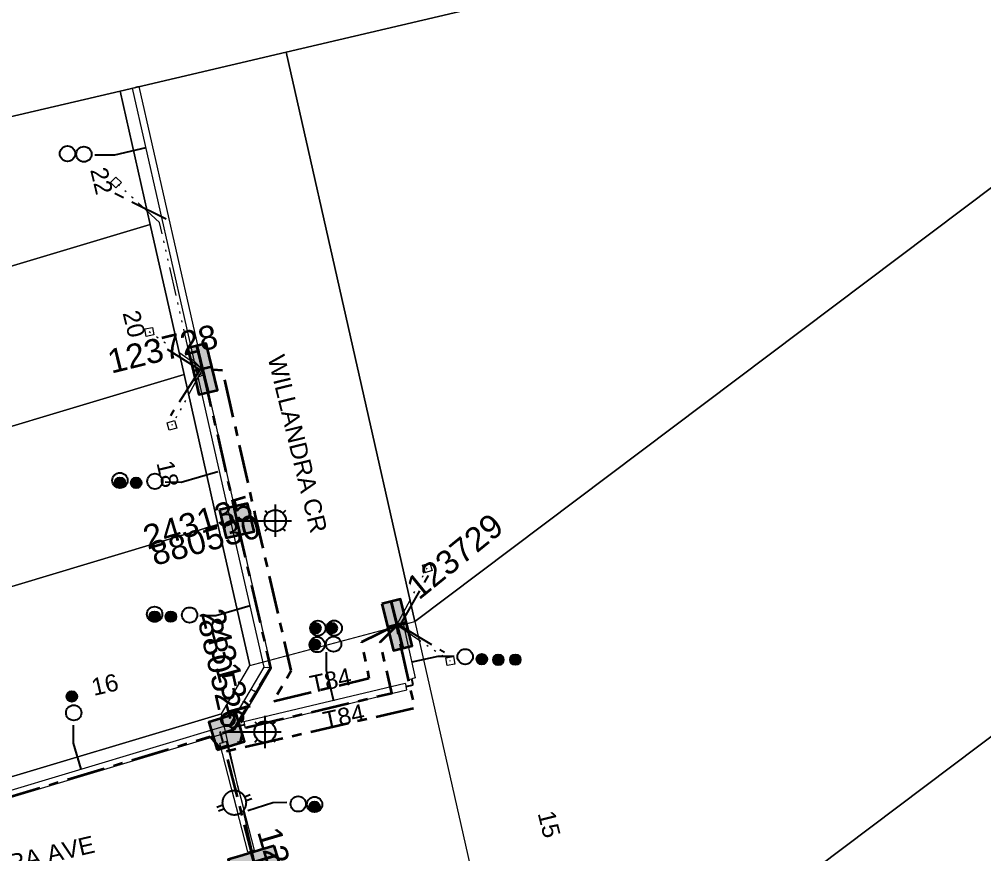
# Model space of a CAD drawing. Header units: metres. Extents: x 308278 to 310511, y 6271134 to 6272874.
# Drawn here: x 309411.2 to 309511.7, y 6272200.7 to 6272287.7 of the extents above; entities that cross this region are included whole.
import ezdxf
from ezdxf.enums import TextEntityAlignment as Align

# ---------------------------------------------------------------- set-up
doc = ezdxf.new("R2010")
doc.units = ezdxf.units.M
doc.set_wipeout_variables(frame=1)
for name, pattern in [('Cable Exist UG', [7, 4, -1, 1, -1]), ('DOT', [6.35, 0, -6.35]), ('PHANTOMX2', [6.6, 3, -0.75, 0.2, -0.75, 0.2, -0.75, 0.2, -0.75])]:
    doc.linetypes.add(name, pattern=pattern)
doc.layers.get('0').update_dxf_attribs({"color": 6})
for name, color, linetype, lineweight in [('_User Miscellaneous1', 30, 'Continuous', 13), ('_User_LV_Exist', 5, 'Continuous', 35), ('_User_SL_Exist', 4, 'Continuous', 35), ('Cadastre Land Parcels_SP_EXT', 118, 'Continuous', 15), ('Cadastre Roads_SP_EXT', 218, 'Continuous', 15), ('Mains_LV_EXT', 163, 'Continuous', 25), ('Mains_LV_SL_EXT', 135, 'Continuous', 25), ('Services_SP_EXT', 42, 'PHANTOMX2', 20)]:
    doc.layers.add(name, color=color, linetype=linetype, lineweight=lineweight)
for name, color, linetype in [('Duct_SP_EXT', 30, 'Continuous'), ('Equip_LV_EXT', 7, 'Continuous'), ('Equip_SP_SL_EXT', 7, 'Continuous'), ('SupportsUG_SP_LV_EXT', 7, 'Continuous'), ('SupportsUG_SP_LV_SL_EXT', 7, 'Continuous'), ('Trench_SP_EXT', 7, 'Continuous')]:
    doc.layers.add(name, color=color, linetype=linetype)
doc.styles.add('COLUMN_LABEL', font='arial.ttf', dxfattribs={"height": 2})
doc.styles.add('iecARIAL', font='arial.ttf', dxfattribs={"height": 2})
doc.styles.add('POLE_LABEL', font='arial.ttf', dxfattribs={"height": 2})
doc.styles.add('SL_LABEL', font='arial.ttf', dxfattribs={"height": 2})
doc.styles.get("Standard").update_dxf_attribs({"font": 'arial.ttf'})

# ---------------------------------------------------------------- blocks, each defined once
blk = doc.blocks.new('COLUMN_EXT')
blk.add_hatch(color=256).paths.add_polyline_path([(1.5, -1.5), (1.5, 1.5), (-1.5, 1.5), (-1.5, -1.5)])
blk.add_lwpolyline([(1.5, 1.5), (-1.5, 1.5), (-1.5, -1.5), (1.5, -1.5)], close=True)
at = {"flags": 9}
for tag, p in [('NOTES', (-1.81, 2)), ('STREETNAME', (-1.81, 1.6)), ('LOCATION', (-1.81, 1.4)), ('SUBURB', (-1.81, 1.8)), ('LEGEND', (-1.81, 1.2)), ('USAGE', (-1.81, 1)), ('COLUMN_TYPE', (-1.81, 0.4)), ('OWNED_BY', (-1.81, 0.6)), ('STATE', (-1.81, 0.8))]:
    blk.add_attdef(tag, text='', height=0.2, rotation=180, dxfattribs=at).set_placement(p, align=Align.MIDDLE_LEFT)
at = {"flags": 1}
blk.add_attdef('Z', (-1.81, 2.35), '', height=0.2, rotation=180, dxfattribs=at)
at = {"flags": 9}
for tag, style, p in [('STRUCTURE_PLANT_NUMBER', 'POLE_LABEL', (-1.81, -0.03)), ('STREET_CODE', 'COLUMN_LABEL', (-1.81, 0.2))]:
    blk.add_attdef(tag, text='', height=0.2, rotation=180, dxfattribs=dict(at, style=style)).set_placement(p, align=Align.MIDDLE_LEFT)
at = {"style": 'COLUMN_LABEL', "width": 0.9, "flags": 8}
blk.add_attdef('ASSET_NUM', text='', height=2, rotation=270, dxfattribs=at).set_placement((2, -4), align=Align.MIDDLE_LEFT)
blk = doc.blocks.new('PILLAR_EXT')
blk.add_hatch(color=256).paths.add_polyline_path([(-2.5, 1), (-2.5, -1), (2.5, -1), (2.5, 1)])
for p, q in [((-2.5, 0), (2.5, 0)), ((0, 1), (0, -1))]:
    blk.add_line(p, q)
at = {"ltscale": 10}
blk.add_line((2.5, 0), (-2.5, 0), dxfattribs=at)
blk.add_lwpolyline([(-2.5, -1), (-1.25, -1), (1.25, -1), (2.5, -1), (2.5, 1), (-2.5, 1)], close=True)
at = {"width": 0.9, "flags": 8}
blk.add_attdef('ASSET_NUM', text='', height=2, rotation=90, dxfattribs=at).set_placement((-2, 4), align=Align.MIDDLE_LEFT)
for tag, p, flags in [('OWNED_BY', (0, -0.2), 9), ('STATE', (0, -0.4), 9), ('SUPPORT_TYPE', (0, -0.6), 9), ('USAGE', (0, -0.8), 9), ('LEGEND', (0, -1), 9), ('LOCATION', (0, -1.2), 9), ('STREETNAME', (0, -1.8), 9), ('SUBURB', (0, -2), 1), ('NOTES', (0, -1.4), 9), ('PARENT', (0, -1.6), 9)]:
    blk.add_attdef(tag, p, '', height=0.2, dxfattribs=dict(flags=flags))
blk = doc.blocks.new('DUCT_EXT')
blk.add_circle((0, 0.8), 0.8)
at = {"flags": 1}
blk.add_attdef('Z', (0, 0), '', height=0.2, dxfattribs=at)
at = {"flags": 9}
for tag, p in [('DUCT_CODE', (0, 0)), ('XSECT_TYPE', (0, -0.2)), ('STATE', (0, -0.6)), ('FB_REFERENCE', (0, -0.4)), ('NOTES', (0, -0.8))]:
    blk.add_attdef(tag, text='', height=0.2, dxfattribs=at).set_placement(p, align=Align.MIDDLE_LEFT)
blk = doc.blocks.new('*U479')
at = {"transparency": 33554687, "flags": 9}
for tag, p in [('LRATECODE', (-7.4, 0)), ('LOUTREACHVOCAB', (-7.2, 0)), ('LOUTREACH', (-7, 0)), ('LANTNUMBER', (-6.6, 0)), ('LNEW', (-6.4, 0)), ('LMASTVOCAB', (-6.2, 0)), ('LMAST', (-6, 0)), ('LLAMPVOCAB', (-5.8, 0)), ('LLAMP', (-5.6, 0)), ('LEXIST', (-5.4, 0)), ('LCHARGE3PERCENT', (-5.2, 0)), ('LCHARGE3', (-5, 0)), ('LCHARGE2PERCENT', (-4.8, 0)), ('LCHARGE2', (-4.6, 0)), ('LCHARGE1PERCENT', (-4.4, 0)), ('LCHARGE1', (-4.2, 0)), ('LCATEGORY', (-4, 0)), ('LBRACKETVOCAB', (-3.8, 0)), ('LBRACKET', (-3.6, 0)), ('LKINGHEIGHT', (-3.4, 0)), ('CREPLACE', (-3.2, 0)), ('CREMOVE', (-3, 0)), ('CNUMBER', (-2.8, 0)), ('CNEW', (-2.6, 0)), ('CEXIST', (-2.4, 0)), ('USAGE', (-2.2, 0)), ('STATE', (-2, 0)), ('OWNED_BY', (-1.8, 0)), ('ORIENTATION', (-1.6, 0)), ('OPERATING_VOLTAGE', (-1.4, 0)), ('NO_PHASES', (-1.2, 0)), ('LANTERN_TYPE', (-1, 0)), ('LANTERN_PURPOSE', (-0.8, 0)), ('CONTROL_TYPE', (-0.6, 0)), ('CONSTRUCTED_VOLTAGE', (-0.4, 0))]:
    blk.add_attdef(tag, text='', height=0.001, rotation=270, dxfattribs=at).set_placement(p, align=Align.MIDDLE_LEFT)
at = {"transparency": 33554687, "style": 'SL_LABEL', "flags": 9}
blk.add_attdef('STREET_CODE', text='', height=0.001, rotation=270, dxfattribs=at).set_placement((0, 0), align=Align.MIDDLE_LEFT)
at = {"transparency": 33554687, "flags": 1}
blk.add_attdef('Z', (0, 0), '', height=0.001, rotation=270, dxfattribs=at)
at = {"transparency": 33554687, "width": 0.9}
blk.add_attdef('LNUMBER', text='', height=1, dxfattribs=at).set_placement((7, -1), align=Align.MIDDLE_LEFT)
at = {"transparency": 33554687, "flags": 9}
for tag, p in [('LREMOVE', (0, -7.6)), ('LREPLACE', (0, -7.8)), ('LTYPE', (0, -8)), ('LTYPEVOCAB', (0, -8.2)), ('LEGEND', (0, -8.4)), ('SUBURB', (0, -8.6)), ('STREETNAME', (0, -8.8)), ('LOCATION', (0, -9)), ('NOTES', (0, -9.2)), ('MAINTAINED_BY', (0, -9.86))]:
    blk.add_attdef(tag, text='', height=0.001, dxfattribs=at).set_placement(p, align=Align.MIDDLE_LEFT)
blk.add_attdef('OPERATED_BY', (0, -9.61), '', height=0.001, dxfattribs=at)
at = {"linetype": 'DOT', "transparency": 33554687}
blk.add_wipeout([(5.69, 0), (5.06, -1.06), (4, -1.69), (2.94, -1.06), (2.31, 0), (2.94, 1.06), (4, 1.69), (5.06, 1.06)], dxfattribs=at)
at = {"transparency": 33554687}
for p, q in [((2.94, 1.06), (3.2, 0.8)), ((4, 1.69), (4, 0)), ((5.06, 1.06), (4.8, 0.8)), ((0, 0), (4, 0)), ((2.94, -1.06), (3.2, -0.8)), ((4, 0), (5.69, 0)), ((4, 0), (4, -1.69)), ((5.06, -1.06), (4.8, -0.8))]:
    blk.add_line(p, q, dxfattribs=at)
blk.add_circle((4, 0), 1.12, dxfattribs=at)
blk = doc.blocks.new('CCP_EXT')
at = {"flags": 9}
for tag, p in [('STATE', (0, -1.8)), ('USAGE', (0, -1.2)), ('LEGEND', (0, -1.4)), ('LIFE_SUPPORT', (0, -1.6)), ('NOTES', (0, -2))]:
    blk.add_attdef(tag, text='', height=0.2, dxfattribs=at).set_placement(p, align=Align.MIDDLE_LEFT)
at = {"transparency": 33554687}
blk.add_wipeout([(0, 0.57), (0.57, 0), (0, -0.57), (-0.57, 0)], dxfattribs=at)
blk.add_lwpolyline([(-0.57, 0), (0, 0.57), (0.57, 0), (0, -0.57), (-0.57, 0)])
at = {"flags": 1}
blk.add_attdef('Z', (0, 0), '', height=0.2, dxfattribs=at)
at = {"flags": 9}
for tag, p in [('CCP_TYPE', (0, 0)), ('CONSTRUCTED_VOLTAGE', (0, -0.2)), ('OPERATING_VOLTAGE', (0, -0.6)), ('ORIENTATION', (0, -0.8)), ('OWNED_BY', (0, -1)), ('NO_PHASES', (0, -0.4))]:
    blk.add_attdef(tag, text='', height=0.2, dxfattribs=at).set_placement(p, align=Align.MIDDLE_LEFT)
blk = doc.blocks.new('LV_UG_LINKS_OPEN_EXT')
at = {"layer": 'Equip_LV_EXT'}
for tag, height, flags, p in [('NO_PHASES', 0.167, 9, (3.17, -2)), ('OPERATING_VOLTAGE', 0.2, 9, (3, -2.6)), ('ORIENTATION', 0.2, 9, (3, -2.8)), ('STATE', 0.2, 9, (3, -3)), ('SWITCH_TYPE', 0.2, 9, (3, -3.2)), ('OWNED_BY', 0.2, 9, (3, -3.8)), ('OPERATED_BY', 0.2, 9, (3, -4)), ('USAGE', 0.2, 9, (3, -3.4)), ('NOTES', 0.2, 9, (3, -3.6)), ('TYPE', 0.2, 9, (3, -4.6)), ('Z', 0.2, 1, (3, -4.8)), ('MAINTAINED_BY', 0.2, 9, (3, -4.2)), ('NUMBER_OF_PHASES', 0.2, 9, (3, -4.4))]:
    blk.add_attdef(tag, text='', height=height, dxfattribs=dict(at, flags=flags)).set_placement(p, align=Align.MIDDLE_LEFT)
at = {"transparency": 33554687}
blk.add_wipeout([(4, 1.25), (3.97, 1.25), (3.94, 1.25), (3.91, 1.25), (3.88, 1.24), (3.85, 1.24), (3.82, 1.24), (3.79, 1.23), (3.76, 1.23), (3.73, 1.22), (3.7, 1.21), (3.67, 1.2), (3.64, 1.2), (3.61, 1.19), (3.58, 1.18), (3.55, 1.17), (3.52, 1.15), (3.49, 1.14), (3.47, 1.13), (3.44, 1.12), (3.41, 1.1), (3.38, 1.09), (3.36, 1.07), (3.33, 1.06), (3.31, 1.04), (3.28, 1.02), (3.26, 1), (3.23, 0.99), (3.21, 0.97), (3.18, 0.95), (3.16, 0.93), (3.14, 0.91), (3.12, 0.88), (3.09, 0.86), (3.07, 0.84), (3.05, 0.82), (3.03, 0.79), (3.01, 0.77), (3, 0.74), (2.98, 0.72), (2.96, 0.69), (2.94, 0.67), (2.93, 0.64), (2.91, 0.62), (2.9, 0.59), (2.88, 0.56), (2.87, 0.53), (2.86, 0.51), (2.85, 0.48), (2.83, 0.45), (2.82, 0.42), (2.81, 0.39), (2.8, 0.36), (2.8, 0.33), (2.79, 0.3), (2.78, 0.27), (2.77, 0.24), (2.77, 0.21), (2.76, 0.18), (2.76, 0.15), (2.76, 0.12), (2.75, 0.09), (2.75, 0.06), (2.75, 0.03), (2.75, 0), (2.75, -0.03), (2.75, -0.06), (2.75, -0.09), (2.76, -0.12), (2.76, -0.15), (2.76, -0.18), (2.77, -0.21), (2.77, -0.24), (2.78, -0.27), (2.79, -0.3), (2.8, -0.33), (2.8, -0.36), (2.81, -0.39), (2.82, -0.42), (2.83, -0.45), (2.85, -0.48), (2.86, -0.51), (2.87, -0.53), (2.88, -0.56), (2.9, -0.59), (2.91, -0.62), (2.93, -0.64), (2.94, -0.67), (2.96, -0.69), (2.98, -0.72), (3, -0.74), (3.01, -0.77), (3.03, -0.79), (3.05, -0.82), (3.07, -0.84), (3.09, -0.86), (3.12, -0.88), (3.14, -0.91), (3.16, -0.93), (3.18, -0.95), (3.21, -0.97), (3.23, -0.99), (3.26, -1), (3.28, -1.02), (3.31, -1.04), (3.33, -1.06), (3.36, -1.07), (3.38, -1.09), (3.41, -1.1), (3.44, -1.12), (3.47, -1.13), (3.49, -1.14), (3.52, -1.15), (3.55, -1.17), (3.58, -1.18), (3.61, -1.19), (3.64, -1.2), (3.67, -1.2), (3.7, -1.21), (3.73, -1.22), (3.76, -1.23), (3.79, -1.23), (3.82, -1.24), (3.85, -1.24), (3.88, -1.24), (3.91, -1.25), (3.94, -1.25), (3.97, -1.25), (4, -1.25), (4.03, -1.25), (4.06, -1.25), (4.09, -1.25), (4.12, -1.24), (4.15, -1.24), (4.18, -1.24), (4.21, -1.23), (4.24, -1.23), (4.27, -1.22), (4.3, -1.21), (4.33, -1.2), (4.36, -1.2), (4.39, -1.19), (4.42, -1.18), (4.45, -1.17), (4.48, -1.15), (4.51, -1.14), (4.53, -1.13), (4.56, -1.12), (4.59, -1.1), (4.62, -1.09), (4.64, -1.07), (4.67, -1.06), (4.69, -1.04), (4.72, -1.02), (4.74, -1), (4.77, -0.99), (4.79, -0.97), (4.82, -0.95), (4.84, -0.93), (4.86, -0.91), (4.88, -0.88), (4.91, -0.86), (4.93, -0.84), (4.95, -0.82), (4.97, -0.79), (4.99, -0.77), (5, -0.74), (5.02, -0.72), (5.04, -0.69), (5.06, -0.67), (5.07, -0.64), (5.09, -0.62), (5.1, -0.59), (5.12, -0.56), (5.13, -0.53), (5.14, -0.51), (5.15, -0.48), (5.17, -0.45), (5.18, -0.42), (5.19, -0.39), (5.2, -0.36), (5.2, -0.33), (5.21, -0.3), (5.22, -0.27), (5.23, -0.24), (5.23, -0.21), (5.24, -0.18), (5.24, -0.15), (5.24, -0.12), (5.25, -0.09), (5.25, -0.06), (5.25, -0.03), (5.25, 0), (5.25, 0.03), (5.25, 0.06), (5.25, 0.09), (5.24, 0.12), (5.24, 0.15), (5.24, 0.18), (5.23, 0.21), (5.23, 0.24), (5.22, 0.27), (5.21, 0.3), (5.2, 0.33), (5.2, 0.36), (5.19, 0.39), (5.18, 0.42), (5.17, 0.45), (5.15, 0.48), (5.14, 0.51), (5.13, 0.53), (5.12, 0.56), (5.1, 0.59), (5.09, 0.62), (5.07, 0.64), (5.06, 0.67), (5.04, 0.69), (5.02, 0.72), (5, 0.74), (4.99, 0.77), (4.97, 0.79), (4.95, 0.82), (4.93, 0.84), (4.91, 0.86), (4.88, 0.88), (4.86, 0.91), (4.84, 0.93), (4.82, 0.95), (4.79, 0.97), (4.77, 0.99), (4.74, 1), (4.72, 1.02), (4.69, 1.04), (4.67, 1.06), (4.64, 1.07), (4.62, 1.09), (4.59, 1.1), (4.56, 1.12), (4.53, 1.13), (4.51, 1.14), (4.48, 1.15), (4.45, 1.17), (4.42, 1.18), (4.39, 1.19), (4.36, 1.2), (4.33, 1.2), (4.3, 1.21), (4.27, 1.22), (4.24, 1.23), (4.21, 1.23), (4.18, 1.24), (4.15, 1.24), (4.12, 1.24), (4.09, 1.25), (4.06, 1.25), (4.03, 1.25)], dxfattribs=at).dxf.layer = 'Equip_LV_EXT'
at = {"layer": 'Equip_LV_EXT'}
for p, q in [((3.79, 1.86), (3.79, 1.23)), ((4.21, 1.86), (4.21, 1.23)), ((3.79, -1.23), (3.79, -1.86)), ((4.21, -1.23), (4.21, -1.86))]:
    blk.add_line(p, q, dxfattribs=at)
at = {"layer": 'Equip_LV_EXT', "flags": 128}
blk.add_lwpolyline([(4, 1.25), (3.97, 1.25), (3.94, 1.25), (3.91, 1.25), (3.88, 1.24), (3.85, 1.24), (3.82, 1.24), (3.79, 1.23), (3.76, 1.23), (3.73, 1.22), (3.7, 1.21), (3.67, 1.2), (3.64, 1.2), (3.61, 1.19), (3.58, 1.18), (3.55, 1.17), (3.52, 1.15), (3.49, 1.14), (3.47, 1.13), (3.44, 1.12), (3.41, 1.1), (3.38, 1.09), (3.36, 1.07), (3.33, 1.06), (3.31, 1.04), (3.28, 1.02), (3.26, 1), (3.23, 0.99), (3.21, 0.97), (3.18, 0.95), (3.16, 0.93), (3.14, 0.91), (3.12, 0.88), (3.09, 0.86), (3.07, 0.84), (3.05, 0.82), (3.03, 0.79), (3.01, 0.77), (3, 0.74), (2.98, 0.72), (2.96, 0.69), (2.94, 0.67), (2.93, 0.64), (2.91, 0.62), (2.9, 0.59), (2.88, 0.56), (2.87, 0.53), (2.86, 0.51), (2.85, 0.48), (2.83, 0.45), (2.82, 0.42), (2.81, 0.39), (2.8, 0.36), (2.8, 0.33), (2.79, 0.3), (2.78, 0.27), (2.77, 0.24), (2.77, 0.21), (2.76, 0.18), (2.76, 0.15), (2.76, 0.12), (2.75, 0.09), (2.75, 0.06), (2.75, 0.03), (2.75, 0), (2.75, -0.03), (2.75, -0.06), (2.75, -0.09), (2.76, -0.12), (2.76, -0.15), (2.76, -0.18), (2.77, -0.21), (2.77, -0.24), (2.78, -0.27), (2.79, -0.3), (2.8, -0.33), (2.8, -0.36), (2.81, -0.39), (2.82, -0.42), (2.83, -0.45), (2.85, -0.48), (2.86, -0.51), (2.87, -0.53), (2.88, -0.56), (2.9, -0.59), (2.91, -0.62), (2.93, -0.64), (2.94, -0.67), (2.96, -0.69), (2.98, -0.72), (3, -0.74), (3.01, -0.77), (3.03, -0.79), (3.05, -0.82), (3.07, -0.84), (3.09, -0.86), (3.12, -0.88), (3.14, -0.91), (3.16, -0.93), (3.18, -0.95), (3.21, -0.97), (3.23, -0.99), (3.26, -1), (3.28, -1.02), (3.31, -1.04), (3.33, -1.06), (3.36, -1.07), (3.38, -1.09), (3.41, -1.1), (3.44, -1.12), (3.47, -1.13), (3.49, -1.14), (3.52, -1.15), (3.55, -1.17), (3.58, -1.18), (3.61, -1.19), (3.64, -1.2), (3.67, -1.2), (3.7, -1.21), (3.73, -1.22), (3.76, -1.23), (3.79, -1.23), (3.82, -1.24), (3.85, -1.24), (3.88, -1.24), (3.91, -1.25), (3.94, -1.25), (3.97, -1.25), (4, -1.25), (4.03, -1.25), (4.06, -1.25), (4.09, -1.25), (4.12, -1.24), (4.15, -1.24), (4.18, -1.24), (4.21, -1.23), (4.24, -1.23), (4.27, -1.22), (4.3, -1.21), (4.33, -1.2), (4.36, -1.2), (4.39, -1.19), (4.42, -1.18), (4.45, -1.17), (4.48, -1.15), (4.51, -1.14), (4.53, -1.13), (4.56, -1.12), (4.59, -1.1), (4.62, -1.09), (4.64, -1.07), (4.67, -1.06), (4.69, -1.04), (4.72, -1.02), (4.74, -1), (4.77, -0.99), (4.79, -0.97), (4.82, -0.95), (4.84, -0.93), (4.86, -0.91), (4.88, -0.88), (4.91, -0.86), (4.93, -0.84), (4.95, -0.82), (4.97, -0.79), (4.99, -0.77), (5, -0.74), (5.02, -0.72), (5.04, -0.69), (5.06, -0.67), (5.07, -0.64), (5.09, -0.62), (5.1, -0.59), (5.12, -0.56), (5.13, -0.53), (5.14, -0.51), (5.15, -0.48), (5.17, -0.45), (5.18, -0.42), (5.19, -0.39), (5.2, -0.36), (5.2, -0.33), (5.21, -0.3), (5.22, -0.27), (5.23, -0.24), (5.23, -0.21), (5.24, -0.18), (5.24, -0.15), (5.24, -0.12), (5.25, -0.09), (5.25, -0.06), (5.25, -0.03), (5.25, 0), (5.25, 0.03), (5.25, 0.06), (5.25, 0.09), (5.24, 0.12), (5.24, 0.15), (5.24, 0.18), (5.23, 0.21), (5.23, 0.24), (5.22, 0.27), (5.21, 0.3), (5.2, 0.33), (5.2, 0.36), (5.19, 0.39), (5.18, 0.42), (5.17, 0.45), (5.15, 0.48), (5.14, 0.51), (5.13, 0.53), (5.12, 0.56), (5.1, 0.59), (5.09, 0.62), (5.07, 0.64), (5.06, 0.67), (5.04, 0.69), (5.02, 0.72), (5, 0.74), (4.99, 0.77), (4.97, 0.79), (4.95, 0.82), (4.93, 0.84), (4.91, 0.86), (4.88, 0.88), (4.86, 0.91), (4.84, 0.93), (4.82, 0.95), (4.79, 0.97), (4.77, 0.99), (4.74, 1), (4.72, 1.02), (4.69, 1.04), (4.67, 1.06), (4.64, 1.07), (4.62, 1.09), (4.59, 1.1), (4.56, 1.12), (4.53, 1.13), (4.51, 1.14), (4.48, 1.15), (4.45, 1.17), (4.42, 1.18), (4.39, 1.19), (4.36, 1.2), (4.33, 1.2), (4.3, 1.21), (4.27, 1.22), (4.24, 1.23), (4.21, 1.23), (4.18, 1.24), (4.15, 1.24), (4.12, 1.24), (4.09, 1.25), (4.06, 1.25), (4.03, 1.25)], close=True, dxfattribs=at)
at = {"layer": 'Equip_LV_EXT', "flags": 9}
for tag, p in [('ACTUAL_STATUS', (3.17, -1.67)), ('CONSTRUCTED_VOLTAGE', (3.17, -1.83))]:
    blk.add_attdef(tag, text='', height=0.167, dxfattribs=at).set_placement(p, align=Align.MIDDLE_LEFT)
blk = doc.blocks.new('CABLE_LARGE_EXT')
h = blk.add_hatch(color=256)
edge = h.paths.add_edge_path()
edge.add_arc((0, 0.55), 0.55, 0, 360)
blk.add_circle((0, 0.55), 0.55)
at = {"flags": 1}
blk.add_attdef('Z', (0, 0), '', height=0.2, dxfattribs=at)
at = {"flags": 9}
for tag, p in [('COND_CODE', (0, 0)), ('STATE', (0, -0.4)), ('XSECT_SIZE', (0, -0.6)), ('FB_REFERENCE', (0, -0.2)), ('NOTES', (0, -0.8))]:
    blk.add_attdef(tag, text='', height=0.2, dxfattribs=at).set_placement(p, align=Align.MIDDLE_LEFT)

msp = doc.modelspace()

# ---------------------------------------------------------------- linework, layer by layer
at = {"layer": '_User Miscellaneous1'}
for p, q in [((309423.675, 6272280.722), (309423.324, 6272280.643)), ((309422.973, 6272280.564), (309423.324, 6272280.643)), ((309429.732, 6272250.666), (309430.083, 6272250.745)), ((309429.778, 6272250.469), (309430.13, 6272250.548)), ((309430.435, 6272250.824), (309430.083, 6272250.745)), ((309430.481, 6272250.628), (309430.13, 6272250.548)), ((309450.484, 6272224.568), (309450.836, 6272224.646)), ((309450.484, 6272224.568), (309451.751, 6272218.897)), ((309451.187, 6272224.725), (309450.836, 6272224.646)), ((309451.187, 6272224.725), (309452.454, 6272219.054)), ((309451.409, 6272218.516), (309451.492, 6272218.166)), ((309451.751, 6272218.897), (309452.102, 6272218.975)), ((309452.454, 6272219.054), (309452.102, 6272218.975)), ((309451.576, 6272217.816), (309451.492, 6272218.166)), ((309434.995, 6272200.918), (309435.343, 6272201.008)), ((309435.692, 6272201.098), (309435.343, 6272201.008))]:
    msp.add_line(p, q, dxfattribs=at)
at = {"layer": 'Cadastre Land Parcels_SP_EXT', "linetype": 'Continuous'}
for points in [[(309325.872, 6272254.115), (309342.955, 6272259.108), (309381.657, 6272270.421), (309389.509, 6272272.717), (309421.67, 6272280.253), (309439.001, 6272284.313), (309551.216, 6272310.601), (309507.371, 6272367.428), (309261.027, 6272311.058), (309251.19, 6272284.914), (309250.171, 6272282.087), (309249.228, 6272279.238), (309248.363, 6272276.367), (309247.589, 6272273.519), (309246.926, 6272270.764), (309246.342, 6272267.993), (309245.839, 6272265.211), (309245.413, 6272262.415), (309245.07, 6272259.61), (309241.832, 6272229.553), (309325.872, 6272254.115)], [(309556.629, 6272303.411), (309551.216, 6272310.601), (309439.001, 6272284.313), (309452.411, 6272224.953), (309556.629, 6272303.411)], [(309491.5, 6272197.149), (309584.128, 6272266.883), (309556.629, 6272303.411), (309452.411, 6272224.953), (309456.048, 6272208.855), (309457.926, 6272200.54), (309460.286, 6272190.096), (309491.5, 6272197.149)], [(309424.814, 6272266.334), (309421.67, 6272280.253), (309389.509, 6272272.717), (309381.657, 6272270.421), (309386.111, 6272254.73), (309424.814, 6272266.334)], [(309396.395, 6272241.111), (309428.348, 6272250.689), (309424.814, 6272266.334), (309386.111, 6272254.73), (309390.481, 6272239.337), (309396.395, 6272241.111)], [(309431.882, 6272235.044), (309428.348, 6272250.689), (309396.395, 6272241.111), (309400.991, 6272225.783), (309431.882, 6272235.044)], [(309432.248, 6272215.319), (309435.198, 6272220.369), (309431.882, 6272235.044), (309400.991, 6272225.783), (309406.447, 6272207.583), (309432.248, 6272215.319)]]:
    msp.add_lwpolyline(points, close=True, dxfattribs=at)
msp.add_lwpolyline([(309584.128, 6272266.883), (309491.5, 6272197.149), (309495.651, 6272178.775), (309499.794, 6272160.437), (309503.541, 6272143.854), (309507.728, 6272125.32), (309511.473, 6272108.738), (309515.66, 6272090.204)], dxfattribs=at)
at = {"layer": 'Duct_SP_EXT'}
for points in [[(309419.033, 6272273.598), (309421.123, 6272273.599), (309424.392, 6272274.35)], [(309426.387, 6272239.5), (309428.055, 6272239.485), (309431.86, 6272240.586)], [(309430.005, 6272225.561), (309431.671, 6272225.56), (309435.238, 6272226.62)], [(309443.147, 6272221.729), (309443.149, 6272219.858), (309443.926, 6272216.679)], [(309456.513, 6272221.289), (309454.813, 6272221.289), (309452.088, 6272220.702)], [(309416.79, 6272214.127), (309416.792, 6272212.25), (309417.586, 6272209.561)], [(309439.061, 6272206.058), (309437.618, 6272206.048), (309434.997, 6272205.203)]]:
    msp.add_lwpolyline(points, dxfattribs=at)
at = {"layer": 'Trench_SP_EXT', "linetype": 'Cable Exist UG'}
for points in [[(309426.49, 6272266.882), (309421.092, 6272269.579)], [(309451.492, 6272218.166), (309452.251, 6272218.33), (309452.102, 6272218.975)], [(309435.78, 6272199.603), (309435.343, 6272201.008)]]:
    msp.add_lwpolyline(points, dxfattribs=at)

# ---------------------------------------------------------------- block references
at = {"layer": '_User_LV_Exist'}
ref = msp.add_blockref('PILLAR_EXT', (309435.642, 6272199.881), dxfattribs=dict(at, rotation=196.5208556005311))
ref.add_attrib('ASSET_NUM', '123724', dxfattribs={"layer": '0', "height": 2.5, "rotation": 286.52086, "style": 'iecARIAL'}).set_placement((309437.142, 6272203.381), align=Align.MIDDLE_LEFT)
at = {"layer": 'Duct_SP_EXT'}
for name, p in [('DUCT_EXT', (309416.194, 6272272.921)), ('DUCT_EXT', (309417.91, 6272272.861)), ('DUCT_EXT', (309421.664, 6272238.853)), ('CABLE_LARGE_EXT', (309421.664, 6272238.853)), ('CABLE_LARGE_EXT', (309423.359, 6272238.852)), ('DUCT_EXT', (309425.305, 6272238.756)), ('DUCT_EXT', (309425.28, 6272224.897)), ('DUCT_EXT', (309428.923, 6272224.818)), ('CABLE_LARGE_EXT', (309425.28, 6272224.897)), ('CABLE_LARGE_EXT', (309426.979, 6272224.901)), ('DUCT_EXT', (309457.658, 6272220.473)), ('CABLE_LARGE_EXT', (309459.399, 6272220.456)), ('CABLE_LARGE_EXT', (309461.11, 6272220.394)), ('CABLE_LARGE_EXT', (309462.888, 6272220.408)), ('DUCT_EXT', (309440.248, 6272205.12)), ('DUCT_EXT', (309441.958, 6272205.066)), ('CABLE_LARGE_EXT', (309441.958, 6272205.066))]:
    msp.add_blockref(name, p, dxfattribs=at)
for name, p, rotation in [('DUCT_EXT', (309441.497, 6272224.243), 269.9999999999998), ('CABLE_LARGE_EXT', (309441.497, 6272224.243), 269.9999999999998), ('DUCT_EXT', (309443.2, 6272224.251), 269.9999999999998), ('CABLE_LARGE_EXT', (309443.2, 6272224.251), 269.9999999999998), ('DUCT_EXT', (309441.428, 6272222.53), 269.9999999999998), ('CABLE_LARGE_EXT', (309441.428, 6272222.53), 269.9999999999998), ('DUCT_EXT', (309443.14, 6272222.58), 269.9999999999998), ('CABLE_LARGE_EXT', (309416.105, 6272217.129), 270.073505829016), ('DUCT_EXT', (309416.039, 6272215.423), 270.073505829016)]:
    msp.add_blockref(name, p, dxfattribs=dict(at, rotation=rotation))
at = {"layer": 'SupportsUG_SP_LV_EXT'}
ref = msp.add_blockref('PILLAR_EXT', (309430.272, 6272251.267), dxfattribs=dict(at, rotation=283.7793404963087))
ref.add_attrib('ASSET_NUM', '123728', dxfattribs={"layer": '0', "height": 2.5, "rotation": 13.77934, "style": 'iecARIAL'}).set_placement((309431.772, 6272254.767), align=Align.MIDDLE_RIGHT)
ref = msp.add_blockref('PILLAR_EXT', (309450.542, 6272224.586), dxfattribs=dict(at, rotation=283.954799593765))
ref.add_attrib('ASSET_NUM', '123729', dxfattribs={"layer": '0', "height": 2.5, "rotation": 39.1038, "style": 'iecARIAL'}).set_placement((309452.042, 6272228.086), align=Align.MIDDLE_LEFT)
ref = msp.add_blockref('PILLAR_EXT', (309435.642, 6272199.881), dxfattribs=dict(at, rotation=196.5208556005311))
ref.add_attrib('ASSET_NUM', '123724', dxfattribs={"layer": '0', "height": 2.5, "rotation": 286.52086, "style": 'iecARIAL'}).set_placement((309437.142, 6272203.381), align=Align.MIDDLE_LEFT)
at = {"layer": 'SupportsUG_SP_LV_SL_EXT'}
ref = msp.add_blockref('COLUMN_EXT', (309433.851, 6272235.447), dxfattribs=dict(at, rotation=102.9343775574818))
ref.add_attrib('ASSET_NUM', '880530', dxfattribs={"layer": '0', "height": 2.5, "rotation": 15.19304, "style": 'COLUMN_LABEL'}).set_placement((309435.851, 6272236.197), align=Align.TOP_RIGHT)
ref = msp.add_blockref('COLUMN_EXT', (309432.784, 6272213.433), dxfattribs=dict(at, rotation=196.8110173697831))
ref.add_attrib('ASSET_NUM', '880526', dxfattribs={"layer": '0', "height": 2.5, "rotation": 282.72168, "style": 'COLUMN_LABEL'}).set_placement((309434.784, 6272214.183), align=Align.TOP_RIGHT)

# ---------------------------------------------------------------- texts
at = {"layer": 'Cadastre Land Parcels_SP_EXT'}
for s, rotation, p in [('22', 283.53586, (309418.55, 6272272.037)), ('20', 283.9741, (309421.924, 6272257.11)), ('18', 283.47576, (309425.457, 6272241.473)), ('16', 12.97533, (309418.929, 6272217.176)), ('15', 284.03624, (309465.209, 6272204.943))]:
    msp.add_text(s, height=1.8, rotation=rotation, dxfattribs=at).set_placement(p)
at = {"layer": 'Cadastre Roads_SP_EXT'}
msp.add_text('TIMBARRA AVE', height=1.8, rotation=13.03336, dxfattribs=at).set_placement((309400.932, 6272196.664))
at = {"layer": 'Mains_LV_EXT'}
for rotation, p in [(12.14665, (309441.692, 6272217.475)), (12.05568, (309443.059, 6272213.712))]:
    msp.add_text('T84', height=1.8, rotation=rotation, dxfattribs=at).set_placement(p)

# ---------------------------------------------------------------- next in the draw order: block references
at = {"layer": 'Equip_SP_SL_EXT'}
ref = msp.add_blockref('*U479', (309433.851, 6272235.447), dxfattribs=at)
ref.add_attrib('ASSET_NUM', '243135', dxfattribs={"layer": '0', "height": 2.5, "rotation": 16.58731, "style": 'iecARIAL'}).set_placement((309435.351, 6272236.947), align=Align.MIDDLE_RIGHT)
ref = msp.add_blockref('*U479', (309432.784, 6272213.432), dxfattribs=at)
ref.add_attrib('ASSET_NUM', '243131', dxfattribs={"layer": '0', "height": 2.5, "rotation": 285.0092, "style": 'iecARIAL'}).set_placement((309434.284, 6272214.932), align=Align.MIDDLE_RIGHT)
at = {"layer": 'Services_SP_EXT'}
msp.add_blockref('CCP_EXT', (309421.247, 6272270.715), dxfattribs=at)
for p, rotation in [((309424.726, 6272255.136), 325.6483793120061), ((309427.077, 6272245.384), 61.64837937702574), ((309453.703, 6272230.532), 241.9547996218273), ((309456.108, 6272220.826), 145.9547992574322)]:
    msp.add_blockref('CCP_EXT', p, dxfattribs=dict(at, rotation=rotation))

# ---------------------------------------------------------------- next in the draw order: linework, layer by layer
at = {"layer": '_User Miscellaneous1'}
for p, q in [((309430.435, 6272250.824), (309423.675, 6272280.722)), ((309429.732, 6272250.666), (309422.973, 6272280.564)), ((309430.481, 6272250.628), (309433.888, 6272235.555)), ((309429.778, 6272250.469), (309433.186, 6272235.396)), ((309433.186, 6272235.396), (309433.537, 6272235.476)), ((309433.186, 6272235.395), (309433.537, 6272235.476)), ((309433.888, 6272235.556), (309433.537, 6272235.476)), ((309433.888, 6272235.555), (309433.537, 6272235.476)), ((309433.888, 6272235.556), (309437.434, 6272220.078)), ((309433.186, 6272235.395), (309436.668, 6272220.195)), ((309436.668, 6272220.195), (309435.315, 6272217.888)), ((309437.434, 6272220.078), (309435.934, 6272217.52)), ((309436.668, 6272220.195), (309437.051, 6272220.137)), ((309437.434, 6272220.078), (309437.051, 6272220.137)), ((309434.581, 6272214.515), (309451.409, 6272218.516)), ((309435.315, 6272217.888), (309433, 6272214.026)), ((309435.934, 6272217.52), (309433.618, 6272213.656)), ((309434.747, 6272213.814), (309451.576, 6272217.816)), ((309435.315, 6272217.888), (309435.624, 6272217.704)), ((309435.934, 6272217.52), (309435.624, 6272217.704)), ((309434.581, 6272214.515), (309434.664, 6272214.165)), ((309433, 6272214.026), (309433.309, 6272213.841)), ((309433.206, 6272214.186), (309433.309, 6272213.841)), ((309433.412, 6272213.496), (309433.309, 6272213.841)), ((309433.618, 6272213.656), (309433.309, 6272213.841)), ((309434.747, 6272213.814), (309434.664, 6272214.165)), ((309432.081, 6272212.243), (309432.43, 6272212.333)), ((309432.778, 6272212.422), (309432.43, 6272212.333))]:
    msp.add_line(p, q, dxfattribs=at)
at = {"layer": '_User_LV_Exist', "linetype": 'Cable Exist UG', "flags": 128}
msp.add_lwpolyline([(309450.377, 6272224.526), (309446.842, 6272222.795), (309446.842, 6272222.795), (309447.618, 6272219.01), (309437.604, 6272216.558), (309437.604, 6272216.558), (309439.524, 6272219.82), (309435.777, 6272236.092), (309432.37, 6272251.094), (309430.272, 6272251.267)], dxfattribs=at)
at = {"layer": '_User_SL_Exist', "linetype": 'Cable Exist UG', "flags": 128}
for points in [[(309430.272, 6272251.267), (309433.851, 6272235.447)], [(309433.828, 6272235.547), (309437.363, 6272220.093), (309433.504, 6272213.66), (309432.339, 6272213.306)]]:
    msp.add_lwpolyline(points, dxfattribs=at)
at = {"layer": 'Cadastre Roads_SP_EXT', "linetype": 'Continuous'}
for points in [[(309452.411, 6272224.953), (309439.001, 6272284.313), (309421.67, 6272280.253), (309424.814, 6272266.334), (309428.348, 6272250.689), (309431.882, 6272235.044), (309435.198, 6272220.369), (309452.411, 6272224.953)], [(309387.342, 6272183.272), (309404.583, 6272188.441), (309421.825, 6272193.61), (309436.18, 6272197.914), (309432.247, 6272215.319), (309406.447, 6272207.583), (309392.079, 6272203.275), (309377.711, 6272198.968), (309365.243, 6272195.23), (309370.099, 6272178.103), (309387.342, 6272183.272)]]:
    msp.add_lwpolyline(points, close=True, dxfattribs=at)
at = {"layer": 'Mains_LV_SL_EXT', "linetype": 'Cable Exist UG'}
for points in [[(309430.272, 6272251.267), (309433.851, 6272235.447)], [(309433.828, 6272235.547), (309437.363, 6272220.093), (309433.504, 6272213.66), (309432.339, 6272213.306)]]:
    msp.add_lwpolyline(points, dxfattribs=at)
at = {"layer": 'Services_SP_EXT'}
for points in [[(309430.272, 6272251.267), (309428.969, 6272252.482), (309428.969, 6272252.482), (309425.792, 6272266.555), (309421.247, 6272270.715)], [(309430.272, 6272251.267), (309424.726, 6272255.136)], [(309430.272, 6272251.267), (309427.077, 6272245.384)], [(309450.542, 6272224.586), (309453.703, 6272230.532)], [(309450.542, 6272224.586), (309456.108, 6272220.826)]]:
    msp.add_lwpolyline(points, dxfattribs=at)
at = {"layer": 'Trench_SP_EXT', "linetype": 'Cable Exist UG'}
for points in [[(309429.988, 6272251.17), (309424.988, 6272254.338)], [(309429.988, 6272251.17), (309426.92, 6272246.38)], [(309450.957, 6272224.669), (309453.837, 6272229.733)], [(309450.724, 6272224.611), (309455.485, 6272221.754)], [(309432.43, 6272212.333), (309432.115, 6272213.485)], [(309434.664, 6272214.165), (309433.309, 6272213.841)]]:
    msp.add_lwpolyline(points, dxfattribs=at)

# ---------------------------------------------------------------- next in the draw order: block references
at = {"layer": '_User_LV_Exist'}
ref = msp.add_blockref('PILLAR_EXT', (309430.272, 6272251.267), dxfattribs=dict(at, rotation=283.7793404963087))
ref.add_attrib('ASSET_NUM', '123728', dxfattribs={"layer": '0', "height": 2.5, "rotation": 13.77934, "style": 'iecARIAL'}).set_placement((309431.772, 6272254.767), align=Align.MIDDLE_RIGHT)
ref = msp.add_blockref('PILLAR_EXT', (309450.542, 6272224.586), dxfattribs=dict(at, rotation=283.954799593765))
ref.add_attrib('ASSET_NUM', '123729', dxfattribs={"layer": '0', "height": 2.5, "rotation": 39.1038, "style": 'iecARIAL'}).set_placement((309452.042, 6272228.086), align=Align.MIDDLE_LEFT)
at = {"layer": '_User_SL_Exist'}
ref = msp.add_blockref('COLUMN_EXT', (309433.851, 6272235.447), dxfattribs=dict(at, rotation=102.9343775574818))
ref.add_attrib('ASSET_NUM', '880530', dxfattribs={"layer": '0', "height": 2.5, "rotation": 15.19304, "style": 'COLUMN_LABEL'}).set_placement((309435.851, 6272236.197), align=Align.TOP_RIGHT)
ref = msp.add_blockref('COLUMN_EXT', (309432.784, 6272213.433), dxfattribs=dict(at, rotation=196.8110173697831))
ref.add_attrib('ASSET_NUM', '880526', dxfattribs={"layer": '0', "height": 2.5, "rotation": 282.72168, "style": 'COLUMN_LABEL'}).set_placement((309434.784, 6272214.183), align=Align.TOP_RIGHT)

# ---------------------------------------------------------------- next in the draw order: texts
at = {"layer": 'Cadastre Roads_SP_EXT'}
msp.add_text('WILLANDRA CR', height=1.8, rotation=283.72519, dxfattribs=at).set_placement((309437.055, 6272252.476))

# ---------------------------------------------------------------- next in the draw order: block references
at = {"layer": 'Equip_LV_EXT', "rotation": 110.5913886523972}
msp.add_blockref('LV_UG_LINKS_OPEN_EXT', (309434.995, 6272202.301), dxfattribs=at)

# ---------------------------------------------------------------- next in the draw order: linework, layer by layer
at = {"layer": '_User Miscellaneous1'}
for p, q in [((309433.206, 6272214.186), (309392.943, 6272202.157)), ((309433.412, 6272213.496), (309393.149, 6272201.467)), ((309435.692, 6272201.098), (309432.778, 6272212.422)), ((309434.995, 6272200.918), (309432.081, 6272212.243))]:
    msp.add_line(p, q, dxfattribs=at)
at = {"layer": '_User_LV_Exist', "linetype": 'Cable Exist UG', "flags": 128}
for points in [[(309403.939, 6272190.372), (309401.883, 6272198.264), (309401.883, 6272198.264), (309396.22, 6272196.579), (309394.837, 6272202.04), (309394.837, 6272202.04), (309431.08, 6272212.939), (309432.071, 6272211.782), (309434.219, 6272212.407), (309434.627, 6272213.849), (309450.016, 6272217.475), (309450.016, 6272217.475), (309448.804, 6272222.79), (309450.556, 6272224.57)], [(309435.641, 6272199.881), (309432.689, 6272211.415), (309432.689, 6272211.415), (309452.416, 6272215.944), (309450.932, 6272222.447), (309450.542, 6272224.586)]]:
    msp.add_lwpolyline(points, dxfattribs=at)

doc.saveas('drawing.dxf')
